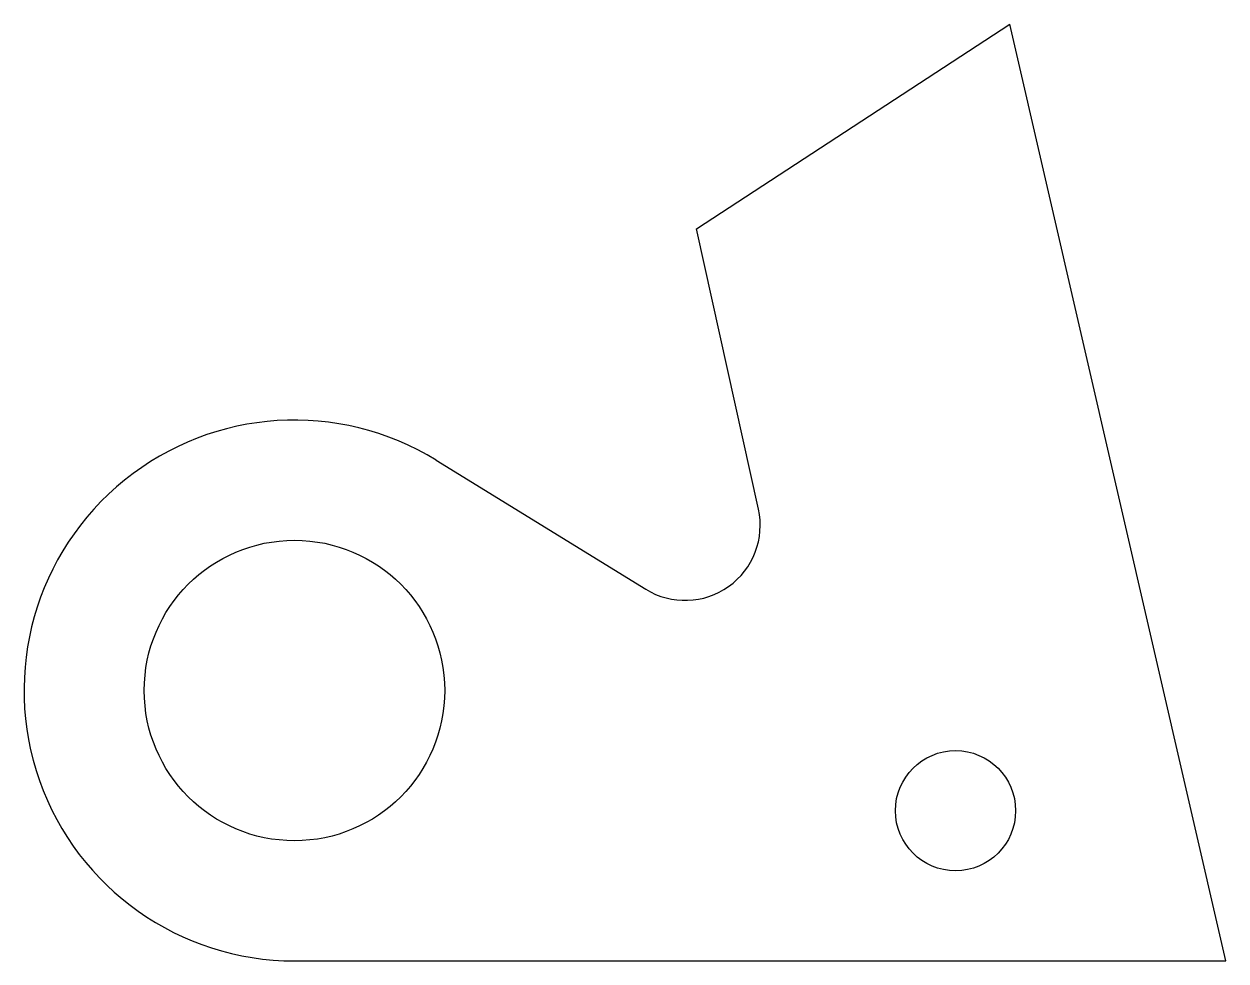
# Model space of a CAD drawing. Header units: millimetres. Extents: x -4.5 to 15.5, y 0 to 15.6.
import ezdxf

# ---------------------------------------------------------------- set-up
doc = ezdxf.new("R2010")
doc.units = ezdxf.units.MM
doc.layers.get('0').update_dxf_attribs({"linetype": 'CONTINUOUS'})

msp = doc.modelspace()

# ---------------------------------------------------------------- linework, layer by layer
for p, q in [((6.688, 12.18), (11.901, 15.59)), ((15.5, 0), (11.901, 15.59)), ((7.72, 7.52), (6.688, 12.18)), ((2.36, 8.332), (5.845, 6.186)), ((0, 0), (15.5, 0))]:
    msp.add_line(p, q)
for centre, radius in [((0, 4.5), 2.5), ((11, 2.5), 1)]:
    msp.add_circle(centre, radius)
for centre, radius, start, end in [((0, 4.5), 4.5, 58.3742, 270), ((6.5, 7.25), 1.25, 238.3742, 12.4926)]:
    msp.add_arc(centre, radius, start, end)

doc.saveas('drawing.dxf')
